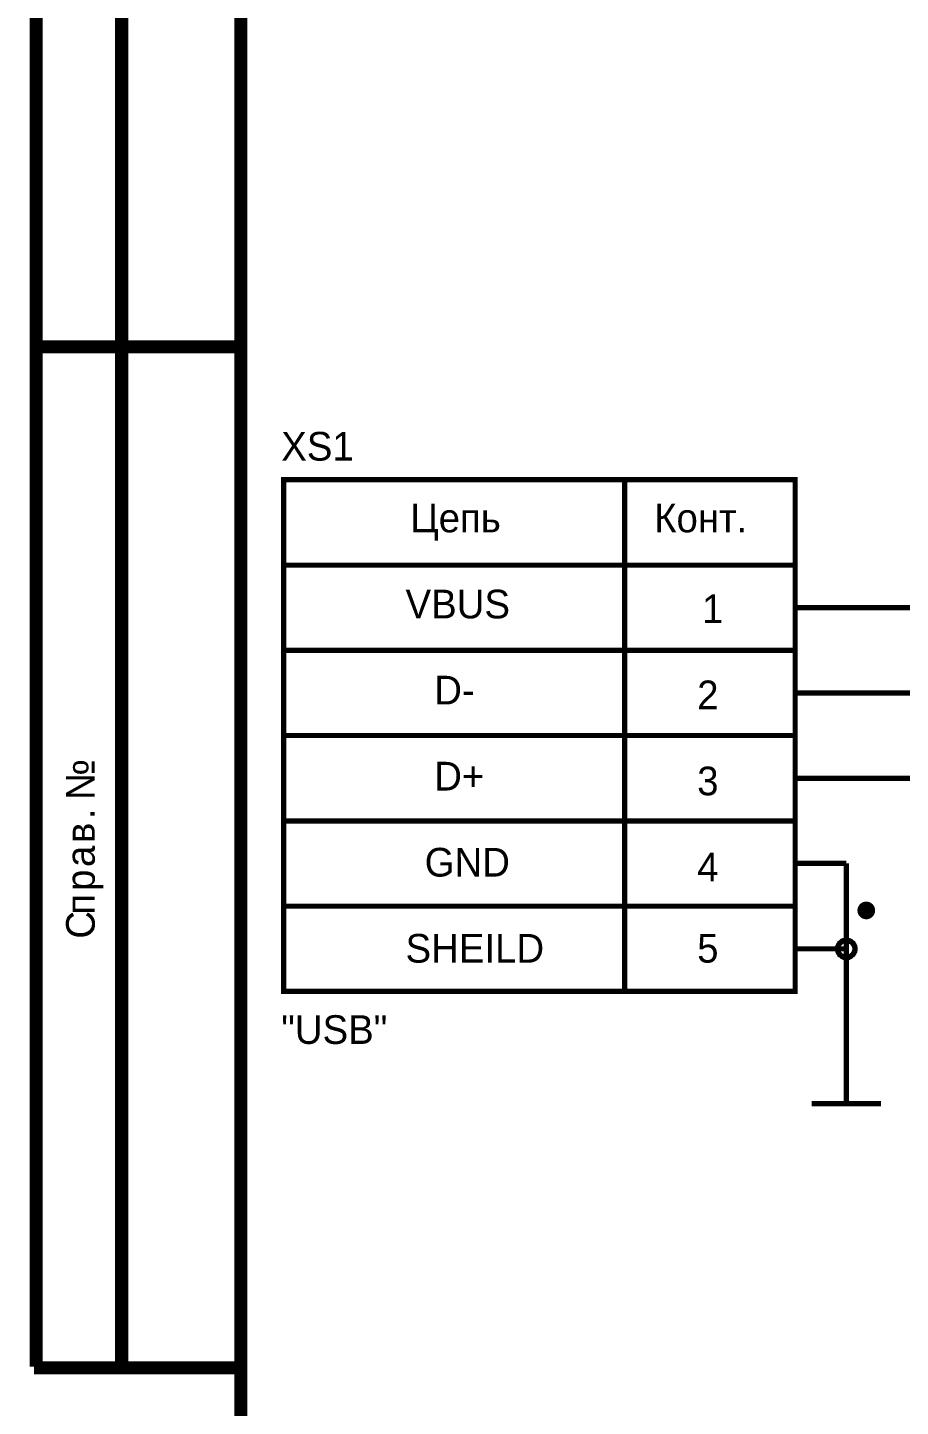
# Model space of a CAD drawing. Extents: x 7 to 406, y 3 to 288.
# Drawn here: x 6.8 to 57, y 167.5 to 246.7 of the extents above; entities that cross this region are included whole.
import ezdxf

# ---------------------------------------------------------------- set-up
doc = ezdxf.new("R2010")
doc.units = 0
doc.layers.add('SHEET', color=255, linetype='CONTINUOUS')

msp = doc.modelspace()

# ---------------------------------------------------------------- linework, layer by layer
at = {"layer": 'SHEET'}
for points, const_width in [([(7.343, 287.307), (7.343, 169.804)], 0.749), ([(12.249, 287.307), (12.249, 169.804)], 0.749), ([(19.095, 287.307), (19.095, 6.28)], 0.749), ([(7.223, 228.367), (18.975, 228.367)], 0.749), ([(53.853, 208.479), (64.627, 208.479), (64.627, 208.479), (96.932, 208.479), (96.932, 226.102), (105.75, 226.102), (105.75, 226.102)], 0.3), ([(53.853, 203.589), (53.853, 203.589), (101.822, 203.589), (101.822, 221.211), (105.75, 221.211)], 0.3), ([(41.123, 220.731), (41.123, 191.355)], 0.3), ([(50.919, 215.823), (21.548, 215.823)], 0.3), ([(50.919, 213.387), (53.853, 213.387)], 0.3), ([(53.853, 213.387), (53.853, 213.387), (62.671, 213.387), (62.671, 213.387)], 0.3), ([(50.919, 210.933), (21.548, 210.933)], 0.3), ([(50.919, 208.479), (53.853, 208.479)], 0.3), ([(50.919, 206.043), (21.548, 206.043)], 0.3), ([(50.919, 203.589), (53.853, 203.589)], 0.3), ([(50.919, 201.135), (21.548, 201.135)], 0.3), ([(50.919, 198.699), (53.853, 198.699)], 0.3), ([(53.853, 198.699), (53.853, 195.748), (53.853, 193.792), (53.853, 189.879)], 0.3), ([(50.919, 196.245), (21.548, 196.245)], 0.3), ([(53.356, 193.792), (53.356, 193.809), (53.356, 193.843), (53.356, 193.86), (53.373, 193.894), (53.373, 193.912), (53.373, 193.946), (53.39, 193.963), (53.39, 193.98), (53.407, 194.015), (53.424, 194.032), (53.424, 194.049), (53.441, 194.066), (53.459, 194.083), (53.476, 194.1), (53.493, 194.118), (53.493, 194.135), (53.527, 194.152), (53.544, 194.169), (53.561, 194.186), (53.579, 194.203), (53.596, 194.22), (53.613, 194.22), (53.63, 194.238), (53.664, 194.255), (53.682, 194.255), (53.699, 194.272), (53.733, 194.272), (53.75, 194.272), (53.785, 194.289), (53.802, 194.289), (53.836, 194.289), (53.853, 194.289)], 0.3), ([(53.356, 193.792), (53.356, 193.809), (53.356, 193.843), (53.356, 193.86), (53.373, 193.894), (53.373, 193.912), (53.373, 193.946), (53.39, 193.963), (53.39, 193.98), (53.407, 194.015), (53.424, 194.032), (53.424, 194.049), (53.441, 194.066), (53.459, 194.083), (53.476, 194.1), (53.493, 194.118), (53.493, 194.135), (53.527, 194.152), (53.544, 194.169), (53.561, 194.186), (53.579, 194.203), (53.596, 194.22), (53.613, 194.22), (53.63, 194.238), (53.664, 194.255), (53.682, 194.255), (53.699, 194.272), (53.733, 194.272), (53.75, 194.272), (53.785, 194.289), (53.802, 194.289), (53.836, 194.289), (53.853, 194.289)], 0.3), ([(53.356, 193.792), (53.356, 193.809), (53.356, 193.843), (53.356, 193.86), (53.373, 193.894), (53.373, 193.912), (53.373, 193.946), (53.39, 193.963), (53.39, 193.98), (53.407, 194.015), (53.424, 194.032), (53.424, 194.049), (53.441, 194.066), (53.459, 194.083), (53.476, 194.1), (53.493, 194.118), (53.493, 194.135), (53.527, 194.152), (53.544, 194.169), (53.561, 194.186), (53.579, 194.203), (53.596, 194.22), (53.613, 194.22), (53.63, 194.238), (53.664, 194.255), (53.682, 194.255), (53.699, 194.272), (53.733, 194.272), (53.75, 194.272), (53.785, 194.289), (53.802, 194.289), (53.836, 194.289), (53.853, 194.289)], 0.3), ([(53.356, 193.792), (53.356, 193.809), (53.356, 193.843), (53.356, 193.86), (53.373, 193.894), (53.373, 193.912), (53.373, 193.946), (53.39, 193.963), (53.39, 193.98), (53.407, 194.015), (53.424, 194.032), (53.424, 194.049), (53.441, 194.066), (53.459, 194.083), (53.476, 194.1), (53.493, 194.118), (53.493, 194.135), (53.527, 194.152), (53.544, 194.169), (53.561, 194.186), (53.579, 194.203), (53.596, 194.22), (53.613, 194.22), (53.63, 194.238), (53.664, 194.255), (53.682, 194.255), (53.699, 194.272), (53.733, 194.272), (53.75, 194.272), (53.785, 194.289), (53.802, 194.289), (53.836, 194.289), (53.853, 194.289)], 0.3), ([(53.356, 193.792), (53.356, 193.809), (53.356, 193.843), (53.356, 193.86), (53.373, 193.894), (53.373, 193.912), (53.373, 193.946), (53.39, 193.963), (53.39, 193.98), (53.407, 194.015), (53.424, 194.032), (53.424, 194.049), (53.441, 194.066), (53.459, 194.083), (53.476, 194.1), (53.493, 194.118), (53.493, 194.135), (53.527, 194.152), (53.544, 194.169), (53.561, 194.186), (53.579, 194.203), (53.596, 194.22), (53.613, 194.22), (53.63, 194.238), (53.664, 194.255), (53.682, 194.255), (53.699, 194.272), (53.733, 194.272), (53.75, 194.272), (53.785, 194.289), (53.802, 194.289), (53.836, 194.289), (53.853, 194.289)], 0.3), ([(53.356, 193.792), (53.356, 193.809), (53.356, 193.843), (53.356, 193.86), (53.373, 193.894), (53.373, 193.912), (53.373, 193.946), (53.39, 193.963), (53.39, 193.98), (53.407, 194.015), (53.424, 194.032), (53.424, 194.049), (53.441, 194.066), (53.459, 194.083), (53.476, 194.1), (53.493, 194.118), (53.493, 194.135), (53.527, 194.152), (53.544, 194.169), (53.561, 194.186), (53.579, 194.203), (53.596, 194.22), (53.613, 194.22), (53.63, 194.238), (53.664, 194.255), (53.682, 194.255), (53.699, 194.272), (53.733, 194.272), (53.75, 194.272), (53.785, 194.289), (53.802, 194.289), (53.836, 194.289), (53.853, 194.289)], 0.3), ([(53.356, 193.792), (53.356, 193.809), (53.356, 193.843), (53.356, 193.86), (53.373, 193.894), (53.373, 193.912), (53.373, 193.946), (53.39, 193.963), (53.39, 193.98), (53.407, 194.015), (53.424, 194.032), (53.424, 194.049), (53.441, 194.066), (53.459, 194.083), (53.476, 194.1), (53.493, 194.118), (53.493, 194.135), (53.527, 194.152), (53.544, 194.169), (53.561, 194.186), (53.579, 194.203), (53.596, 194.22), (53.613, 194.22), (53.63, 194.238), (53.664, 194.255), (53.682, 194.255), (53.699, 194.272), (53.733, 194.272), (53.75, 194.272), (53.785, 194.289), (53.802, 194.289), (53.836, 194.289), (53.853, 194.289)], 0.3), ([(53.356, 193.792), (53.356, 193.809), (53.356, 193.843), (53.356, 193.86), (53.373, 193.894), (53.373, 193.912), (53.373, 193.946), (53.39, 193.963), (53.39, 193.98), (53.407, 194.015), (53.424, 194.032), (53.424, 194.049), (53.441, 194.066), (53.459, 194.083), (53.476, 194.1), (53.493, 194.118), (53.493, 194.135), (53.527, 194.152), (53.544, 194.169), (53.561, 194.186), (53.579, 194.203), (53.596, 194.22), (53.613, 194.22), (53.63, 194.238), (53.664, 194.255), (53.682, 194.255), (53.699, 194.272), (53.733, 194.272), (53.75, 194.272), (53.785, 194.289), (53.802, 194.289), (53.836, 194.289), (53.853, 194.289)], 0.3), ([(53.356, 193.792), (53.356, 193.809), (53.356, 193.843), (53.356, 193.86), (53.373, 193.894), (53.373, 193.912), (53.373, 193.946), (53.39, 193.963), (53.39, 193.98), (53.407, 194.015), (53.424, 194.032), (53.424, 194.049), (53.441, 194.066), (53.459, 194.083), (53.476, 194.1), (53.493, 194.118), (53.493, 194.135), (53.527, 194.152), (53.544, 194.169), (53.561, 194.186), (53.579, 194.203), (53.596, 194.22), (53.613, 194.22), (53.63, 194.238), (53.664, 194.255), (53.682, 194.255), (53.699, 194.272), (53.733, 194.272), (53.75, 194.272), (53.785, 194.289), (53.802, 194.289), (53.836, 194.289), (53.853, 194.289)], 0.3), ([(53.356, 193.792), (53.356, 193.809), (53.356, 193.843), (53.356, 193.86), (53.373, 193.894), (53.373, 193.912), (53.373, 193.946), (53.39, 193.963), (53.39, 193.98), (53.407, 194.015), (53.424, 194.032), (53.424, 194.049), (53.441, 194.066), (53.459, 194.083), (53.476, 194.1), (53.493, 194.118), (53.493, 194.135), (53.527, 194.152), (53.544, 194.169), (53.561, 194.186), (53.579, 194.203), (53.596, 194.22), (53.613, 194.22), (53.63, 194.238), (53.664, 194.255), (53.682, 194.255), (53.699, 194.272), (53.733, 194.272), (53.75, 194.272), (53.785, 194.289), (53.802, 194.289), (53.836, 194.289), (53.853, 194.289)], 0.3), ([(53.853, 194.289), (53.853, 194.289)], 0.3), ([(53.853, 194.289), (53.87, 194.289), (53.905, 194.289), (53.922, 194.289), (53.956, 194.272), (53.973, 194.272), (54.008, 194.272), (54.025, 194.255), (54.042, 194.255), (54.076, 194.238), (54.093, 194.22), (54.11, 194.22), (54.128, 194.203), (54.145, 194.186), (54.162, 194.169), (54.179, 194.152), (54.213, 194.135), (54.213, 194.118), (54.231, 194.1), (54.248, 194.083), (54.265, 194.066), (54.282, 194.049), (54.282, 194.032), (54.299, 194.015), (54.316, 193.98), (54.316, 193.963), (54.333, 193.946), (54.333, 193.912), (54.333, 193.894), (54.351, 193.86), (54.351, 193.843), (54.351, 193.809), (54.351, 193.792)], 0.3), ([(53.853, 194.289), (53.853, 194.289)], 0.3), ([(53.853, 194.289), (53.87, 194.289), (53.905, 194.289), (53.922, 194.289), (53.956, 194.272), (53.973, 194.272), (54.008, 194.272), (54.025, 194.255), (54.042, 194.255), (54.076, 194.238), (54.093, 194.22), (54.11, 194.22), (54.128, 194.203), (54.145, 194.186), (54.162, 194.169), (54.179, 194.152), (54.213, 194.135), (54.213, 194.118), (54.231, 194.1), (54.248, 194.083), (54.265, 194.066), (54.282, 194.049), (54.282, 194.032), (54.299, 194.015), (54.316, 193.98), (54.316, 193.963), (54.333, 193.946), (54.333, 193.912), (54.333, 193.894), (54.351, 193.86), (54.351, 193.843), (54.351, 193.809), (54.351, 193.792)], 0.3), ([(53.853, 194.289), (53.853, 194.289)], 0.3), ([(53.853, 194.289), (53.87, 194.289), (53.905, 194.289), (53.922, 194.289), (53.956, 194.272), (53.973, 194.272), (54.008, 194.272), (54.025, 194.255), (54.042, 194.255), (54.076, 194.238), (54.093, 194.22), (54.11, 194.22), (54.128, 194.203), (54.145, 194.186), (54.162, 194.169), (54.179, 194.152), (54.213, 194.135), (54.213, 194.118), (54.231, 194.1), (54.248, 194.083), (54.265, 194.066), (54.282, 194.049), (54.282, 194.032), (54.299, 194.015), (54.316, 193.98), (54.316, 193.963), (54.333, 193.946), (54.333, 193.912), (54.333, 193.894), (54.351, 193.86), (54.351, 193.843), (54.351, 193.809), (54.351, 193.792)], 0.3), ([(53.853, 194.289), (53.853, 194.289)], 0.3), ([(53.853, 194.289), (53.87, 194.289), (53.905, 194.289), (53.922, 194.289), (53.956, 194.272), (53.973, 194.272), (54.008, 194.272), (54.025, 194.255), (54.042, 194.255), (54.076, 194.238), (54.093, 194.22), (54.11, 194.22), (54.128, 194.203), (54.145, 194.186), (54.162, 194.169), (54.179, 194.152), (54.213, 194.135), (54.213, 194.118), (54.231, 194.1), (54.248, 194.083), (54.265, 194.066), (54.282, 194.049), (54.282, 194.032), (54.299, 194.015), (54.316, 193.98), (54.316, 193.963), (54.333, 193.946), (54.333, 193.912), (54.333, 193.894), (54.351, 193.86), (54.351, 193.843), (54.351, 193.809), (54.351, 193.792)], 0.3), ([(53.853, 194.289), (53.853, 194.289)], 0.3), ([(53.853, 194.289), (53.87, 194.289), (53.905, 194.289), (53.922, 194.289), (53.956, 194.272), (53.973, 194.272), (54.008, 194.272), (54.025, 194.255), (54.042, 194.255), (54.076, 194.238), (54.093, 194.22), (54.11, 194.22), (54.128, 194.203), (54.145, 194.186), (54.162, 194.169), (54.179, 194.152), (54.213, 194.135), (54.213, 194.118), (54.231, 194.1), (54.248, 194.083), (54.265, 194.066), (54.282, 194.049), (54.282, 194.032), (54.299, 194.015), (54.316, 193.98), (54.316, 193.963), (54.333, 193.946), (54.333, 193.912), (54.333, 193.894), (54.351, 193.86), (54.351, 193.843), (54.351, 193.809), (54.351, 193.792)], 0.3), ([(53.853, 194.289), (53.853, 194.289)], 0.3), ([(53.853, 194.289), (53.87, 194.289), (53.905, 194.289), (53.922, 194.289), (53.956, 194.272), (53.973, 194.272), (54.008, 194.272), (54.025, 194.255), (54.042, 194.255), (54.076, 194.238), (54.093, 194.22), (54.11, 194.22), (54.128, 194.203), (54.145, 194.186), (54.162, 194.169), (54.179, 194.152), (54.213, 194.135), (54.213, 194.118), (54.231, 194.1), (54.248, 194.083), (54.265, 194.066), (54.282, 194.049), (54.282, 194.032), (54.299, 194.015), (54.316, 193.98), (54.316, 193.963), (54.333, 193.946), (54.333, 193.912), (54.333, 193.894), (54.351, 193.86), (54.351, 193.843), (54.351, 193.809), (54.351, 193.792)], 0.3), ([(53.853, 194.289), (53.853, 194.289)], 0.3), ([(53.853, 194.289), (53.87, 194.289), (53.905, 194.289), (53.922, 194.289), (53.956, 194.272), (53.973, 194.272), (54.008, 194.272), (54.025, 194.255), (54.042, 194.255), (54.076, 194.238), (54.093, 194.22), (54.11, 194.22), (54.128, 194.203), (54.145, 194.186), (54.162, 194.169), (54.179, 194.152), (54.213, 194.135), (54.213, 194.118), (54.231, 194.1), (54.248, 194.083), (54.265, 194.066), (54.282, 194.049), (54.282, 194.032), (54.299, 194.015), (54.316, 193.98), (54.316, 193.963), (54.333, 193.946), (54.333, 193.912), (54.333, 193.894), (54.351, 193.86), (54.351, 193.843), (54.351, 193.809), (54.351, 193.792)], 0.3), ([(53.853, 194.289), (53.853, 194.289)], 0.3), ([(53.853, 194.289), (53.87, 194.289), (53.905, 194.289), (53.922, 194.289), (53.956, 194.272), (53.973, 194.272), (54.008, 194.272), (54.025, 194.255), (54.042, 194.255), (54.076, 194.238), (54.093, 194.22), (54.11, 194.22), (54.128, 194.203), (54.145, 194.186), (54.162, 194.169), (54.179, 194.152), (54.213, 194.135), (54.213, 194.118), (54.231, 194.1), (54.248, 194.083), (54.265, 194.066), (54.282, 194.049), (54.282, 194.032), (54.299, 194.015), (54.316, 193.98), (54.316, 193.963), (54.333, 193.946), (54.333, 193.912), (54.333, 193.894), (54.351, 193.86), (54.351, 193.843), (54.351, 193.809), (54.351, 193.792)], 0.3), ([(53.853, 194.289), (53.853, 194.289)], 0.3), ([(53.853, 194.289), (53.87, 194.289), (53.905, 194.289), (53.922, 194.289), (53.956, 194.272), (53.973, 194.272), (54.008, 194.272), (54.025, 194.255), (54.042, 194.255), (54.076, 194.238), (54.093, 194.22), (54.11, 194.22), (54.128, 194.203), (54.145, 194.186), (54.162, 194.169), (54.179, 194.152), (54.213, 194.135), (54.213, 194.118), (54.231, 194.1), (54.248, 194.083), (54.265, 194.066), (54.282, 194.049), (54.282, 194.032), (54.299, 194.015), (54.316, 193.98), (54.316, 193.963), (54.333, 193.946), (54.333, 193.912), (54.333, 193.894), (54.351, 193.86), (54.351, 193.843), (54.351, 193.809), (54.351, 193.792)], 0.3), ([(53.853, 194.289), (53.853, 194.289)], 0.3), ([(53.853, 194.289), (53.87, 194.289), (53.905, 194.289), (53.922, 194.289), (53.956, 194.272), (53.973, 194.272), (54.008, 194.272), (54.025, 194.255), (54.042, 194.255), (54.076, 194.238), (54.093, 194.22), (54.11, 194.22), (54.128, 194.203), (54.145, 194.186), (54.162, 194.169), (54.179, 194.152), (54.213, 194.135), (54.213, 194.118), (54.231, 194.1), (54.248, 194.083), (54.265, 194.066), (54.282, 194.049), (54.282, 194.032), (54.299, 194.015), (54.316, 193.98), (54.316, 193.963), (54.333, 193.946), (54.333, 193.912), (54.333, 193.894), (54.351, 193.86), (54.351, 193.843), (54.351, 193.809), (54.351, 193.792)], 0.3), ([(50.919, 193.792), (53.853, 193.792)], 0.3), ([(53.853, 193.294), (53.836, 193.294), (53.802, 193.294), (53.785, 193.294), (53.75, 193.311), (53.733, 193.311), (53.699, 193.311), (53.682, 193.328), (53.664, 193.328), (53.63, 193.345), (53.613, 193.363), (53.596, 193.363), (53.579, 193.38), (53.561, 193.397), (53.544, 193.414), (53.527, 193.431), (53.493, 193.448), (53.493, 193.466), (53.476, 193.483), (53.459, 193.5), (53.441, 193.517), (53.424, 193.534), (53.424, 193.551), (53.407, 193.568), (53.39, 193.603), (53.39, 193.62), (53.373, 193.637), (53.373, 193.671), (53.373, 193.689), (53.356, 193.723), (53.356, 193.74), (53.356, 193.774), (53.356, 193.792)], 0.3), ([(53.356, 193.792), (53.356, 193.792)], 0.3), ([(53.853, 193.294), (53.836, 193.294), (53.802, 193.294), (53.785, 193.294), (53.75, 193.311), (53.733, 193.311), (53.699, 193.311), (53.682, 193.328), (53.664, 193.328), (53.63, 193.345), (53.613, 193.363), (53.596, 193.363), (53.579, 193.38), (53.561, 193.397), (53.544, 193.414), (53.527, 193.431), (53.493, 193.448), (53.493, 193.466), (53.476, 193.483), (53.459, 193.5), (53.441, 193.517), (53.424, 193.534), (53.424, 193.551), (53.407, 193.568), (53.39, 193.603), (53.39, 193.62), (53.373, 193.637), (53.373, 193.671), (53.373, 193.689), (53.356, 193.723), (53.356, 193.74), (53.356, 193.774), (53.356, 193.792)], 0.3), ([(53.356, 193.792), (53.356, 193.792)], 0.3), ([(53.853, 193.294), (53.836, 193.294), (53.802, 193.294), (53.785, 193.294), (53.75, 193.311), (53.733, 193.311), (53.699, 193.311), (53.682, 193.328), (53.664, 193.328), (53.63, 193.345), (53.613, 193.363), (53.596, 193.363), (53.579, 193.38), (53.561, 193.397), (53.544, 193.414), (53.527, 193.431), (53.493, 193.448), (53.493, 193.466), (53.476, 193.483), (53.459, 193.5), (53.441, 193.517), (53.424, 193.534), (53.424, 193.551), (53.407, 193.568), (53.39, 193.603), (53.39, 193.62), (53.373, 193.637), (53.373, 193.671), (53.373, 193.689), (53.356, 193.723), (53.356, 193.74), (53.356, 193.774), (53.356, 193.792)], 0.3), ([(53.356, 193.792), (53.356, 193.792)], 0.3), ([(53.853, 193.294), (53.836, 193.294), (53.802, 193.294), (53.785, 193.294), (53.75, 193.311), (53.733, 193.311), (53.699, 193.311), (53.682, 193.328), (53.664, 193.328), (53.63, 193.345), (53.613, 193.363), (53.596, 193.363), (53.579, 193.38), (53.561, 193.397), (53.544, 193.414), (53.527, 193.431), (53.493, 193.448), (53.493, 193.466), (53.476, 193.483), (53.459, 193.5), (53.441, 193.517), (53.424, 193.534), (53.424, 193.551), (53.407, 193.568), (53.39, 193.603), (53.39, 193.62), (53.373, 193.637), (53.373, 193.671), (53.373, 193.689), (53.356, 193.723), (53.356, 193.74), (53.356, 193.774), (53.356, 193.792)], 0.3), ([(53.356, 193.792), (53.356, 193.792)], 0.3), ([(53.853, 193.294), (53.836, 193.294), (53.802, 193.294), (53.785, 193.294), (53.75, 193.311), (53.733, 193.311), (53.699, 193.311), (53.682, 193.328), (53.664, 193.328), (53.63, 193.345), (53.613, 193.363), (53.596, 193.363), (53.579, 193.38), (53.561, 193.397), (53.544, 193.414), (53.527, 193.431), (53.493, 193.448), (53.493, 193.466), (53.476, 193.483), (53.459, 193.5), (53.441, 193.517), (53.424, 193.534), (53.424, 193.551), (53.407, 193.568), (53.39, 193.603), (53.39, 193.62), (53.373, 193.637), (53.373, 193.671), (53.373, 193.689), (53.356, 193.723), (53.356, 193.74), (53.356, 193.774), (53.356, 193.792)], 0.3), ([(53.356, 193.792), (53.356, 193.792)], 0.3), ([(53.853, 193.294), (53.836, 193.294), (53.802, 193.294), (53.785, 193.294), (53.75, 193.311), (53.733, 193.311), (53.699, 193.311), (53.682, 193.328), (53.664, 193.328), (53.63, 193.345), (53.613, 193.363), (53.596, 193.363), (53.579, 193.38), (53.561, 193.397), (53.544, 193.414), (53.527, 193.431), (53.493, 193.448), (53.493, 193.466), (53.476, 193.483), (53.459, 193.5), (53.441, 193.517), (53.424, 193.534), (53.424, 193.551), (53.407, 193.568), (53.39, 193.603), (53.39, 193.62), (53.373, 193.637), (53.373, 193.671), (53.373, 193.689), (53.356, 193.723), (53.356, 193.74), (53.356, 193.774), (53.356, 193.792)], 0.3), ([(53.356, 193.792), (53.356, 193.792)], 0.3), ([(53.853, 193.294), (53.836, 193.294), (53.802, 193.294), (53.785, 193.294), (53.75, 193.311), (53.733, 193.311), (53.699, 193.311), (53.682, 193.328), (53.664, 193.328), (53.63, 193.345), (53.613, 193.363), (53.596, 193.363), (53.579, 193.38), (53.561, 193.397), (53.544, 193.414), (53.527, 193.431), (53.493, 193.448), (53.493, 193.466), (53.476, 193.483), (53.459, 193.5), (53.441, 193.517), (53.424, 193.534), (53.424, 193.551), (53.407, 193.568), (53.39, 193.603), (53.39, 193.62), (53.373, 193.637), (53.373, 193.671), (53.373, 193.689), (53.356, 193.723), (53.356, 193.74), (53.356, 193.774), (53.356, 193.792)], 0.3), ([(53.356, 193.792), (53.356, 193.792)], 0.3), ([(53.853, 193.294), (53.836, 193.294), (53.802, 193.294), (53.785, 193.294), (53.75, 193.311), (53.733, 193.311), (53.699, 193.311), (53.682, 193.328), (53.664, 193.328), (53.63, 193.345), (53.613, 193.363), (53.596, 193.363), (53.579, 193.38), (53.561, 193.397), (53.544, 193.414), (53.527, 193.431), (53.493, 193.448), (53.493, 193.466), (53.476, 193.483), (53.459, 193.5), (53.441, 193.517), (53.424, 193.534), (53.424, 193.551), (53.407, 193.568), (53.39, 193.603), (53.39, 193.62), (53.373, 193.637), (53.373, 193.671), (53.373, 193.689), (53.356, 193.723), (53.356, 193.74), (53.356, 193.774), (53.356, 193.792)], 0.3), ([(53.356, 193.792), (53.356, 193.792)], 0.3), ([(53.853, 193.294), (53.836, 193.294), (53.802, 193.294), (53.785, 193.294), (53.75, 193.311), (53.733, 193.311), (53.699, 193.311), (53.682, 193.328), (53.664, 193.328), (53.63, 193.345), (53.613, 193.363), (53.596, 193.363), (53.579, 193.38), (53.561, 193.397), (53.544, 193.414), (53.527, 193.431), (53.493, 193.448), (53.493, 193.466), (53.476, 193.483), (53.459, 193.5), (53.441, 193.517), (53.424, 193.534), (53.424, 193.551), (53.407, 193.568), (53.39, 193.603), (53.39, 193.62), (53.373, 193.637), (53.373, 193.671), (53.373, 193.689), (53.356, 193.723), (53.356, 193.74), (53.356, 193.774), (53.356, 193.792)], 0.3), ([(53.356, 193.792), (53.356, 193.792)], 0.3), ([(53.853, 193.294), (53.836, 193.294), (53.802, 193.294), (53.785, 193.294), (53.75, 193.311), (53.733, 193.311), (53.699, 193.311), (53.682, 193.328), (53.664, 193.328), (53.63, 193.345), (53.613, 193.363), (53.596, 193.363), (53.579, 193.38), (53.561, 193.397), (53.544, 193.414), (53.527, 193.431), (53.493, 193.448), (53.493, 193.466), (53.476, 193.483), (53.459, 193.5), (53.441, 193.517), (53.424, 193.534), (53.424, 193.551), (53.407, 193.568), (53.39, 193.603), (53.39, 193.62), (53.373, 193.637), (53.373, 193.671), (53.373, 193.689), (53.356, 193.723), (53.356, 193.74), (53.356, 193.774), (53.356, 193.792)], 0.3), ([(53.356, 193.792), (53.356, 193.792)], 0.3), ([(54.351, 193.792), (54.351, 193.774), (54.351, 193.74), (54.351, 193.723), (54.333, 193.689), (54.333, 193.671), (54.333, 193.637), (54.316, 193.62), (54.316, 193.603), (54.299, 193.568), (54.282, 193.551), (54.282, 193.534), (54.265, 193.517), (54.248, 193.5), (54.231, 193.483), (54.213, 193.466), (54.213, 193.448), (54.179, 193.431), (54.162, 193.414), (54.145, 193.397), (54.128, 193.38), (54.11, 193.363), (54.093, 193.363), (54.076, 193.345), (54.042, 193.328), (54.025, 193.328), (54.008, 193.311), (53.973, 193.311), (53.956, 193.311), (53.922, 193.294), (53.905, 193.294), (53.87, 193.294), (53.853, 193.294)], 0.3), ([(54.351, 193.792), (54.351, 193.774), (54.351, 193.74), (54.351, 193.723), (54.333, 193.689), (54.333, 193.671), (54.333, 193.637), (54.316, 193.62), (54.316, 193.603), (54.299, 193.568), (54.282, 193.551), (54.282, 193.534), (54.265, 193.517), (54.248, 193.5), (54.231, 193.483), (54.213, 193.466), (54.213, 193.448), (54.179, 193.431), (54.162, 193.414), (54.145, 193.397), (54.128, 193.38), (54.11, 193.363), (54.093, 193.363), (54.076, 193.345), (54.042, 193.328), (54.025, 193.328), (54.008, 193.311), (53.973, 193.311), (53.956, 193.311), (53.922, 193.294), (53.905, 193.294), (53.87, 193.294), (53.853, 193.294)], 0.3), ([(54.351, 193.792), (54.351, 193.774), (54.351, 193.74), (54.351, 193.723), (54.333, 193.689), (54.333, 193.671), (54.333, 193.637), (54.316, 193.62), (54.316, 193.603), (54.299, 193.568), (54.282, 193.551), (54.282, 193.534), (54.265, 193.517), (54.248, 193.5), (54.231, 193.483), (54.213, 193.466), (54.213, 193.448), (54.179, 193.431), (54.162, 193.414), (54.145, 193.397), (54.128, 193.38), (54.11, 193.363), (54.093, 193.363), (54.076, 193.345), (54.042, 193.328), (54.025, 193.328), (54.008, 193.311), (53.973, 193.311), (53.956, 193.311), (53.922, 193.294), (53.905, 193.294), (53.87, 193.294), (53.853, 193.294)], 0.3), ([(54.351, 193.792), (54.351, 193.774), (54.351, 193.74), (54.351, 193.723), (54.333, 193.689), (54.333, 193.671), (54.333, 193.637), (54.316, 193.62), (54.316, 193.603), (54.299, 193.568), (54.282, 193.551), (54.282, 193.534), (54.265, 193.517), (54.248, 193.5), (54.231, 193.483), (54.213, 193.466), (54.213, 193.448), (54.179, 193.431), (54.162, 193.414), (54.145, 193.397), (54.128, 193.38), (54.11, 193.363), (54.093, 193.363), (54.076, 193.345), (54.042, 193.328), (54.025, 193.328), (54.008, 193.311), (53.973, 193.311), (53.956, 193.311), (53.922, 193.294), (53.905, 193.294), (53.87, 193.294), (53.853, 193.294)], 0.3), ([(54.351, 193.792), (54.351, 193.774), (54.351, 193.74), (54.351, 193.723), (54.333, 193.689), (54.333, 193.671), (54.333, 193.637), (54.316, 193.62), (54.316, 193.603), (54.299, 193.568), (54.282, 193.551), (54.282, 193.534), (54.265, 193.517), (54.248, 193.5), (54.231, 193.483), (54.213, 193.466), (54.213, 193.448), (54.179, 193.431), (54.162, 193.414), (54.145, 193.397), (54.128, 193.38), (54.11, 193.363), (54.093, 193.363), (54.076, 193.345), (54.042, 193.328), (54.025, 193.328), (54.008, 193.311), (53.973, 193.311), (53.956, 193.311), (53.922, 193.294), (53.905, 193.294), (53.87, 193.294), (53.853, 193.294)], 0.3), ([(54.351, 193.792), (54.351, 193.774), (54.351, 193.74), (54.351, 193.723), (54.333, 193.689), (54.333, 193.671), (54.333, 193.637), (54.316, 193.62), (54.316, 193.603), (54.299, 193.568), (54.282, 193.551), (54.282, 193.534), (54.265, 193.517), (54.248, 193.5), (54.231, 193.483), (54.213, 193.466), (54.213, 193.448), (54.179, 193.431), (54.162, 193.414), (54.145, 193.397), (54.128, 193.38), (54.11, 193.363), (54.093, 193.363), (54.076, 193.345), (54.042, 193.328), (54.025, 193.328), (54.008, 193.311), (53.973, 193.311), (53.956, 193.311), (53.922, 193.294), (53.905, 193.294), (53.87, 193.294), (53.853, 193.294)], 0.3), ([(54.351, 193.792), (54.351, 193.774), (54.351, 193.74), (54.351, 193.723), (54.333, 193.689), (54.333, 193.671), (54.333, 193.637), (54.316, 193.62), (54.316, 193.603), (54.299, 193.568), (54.282, 193.551), (54.282, 193.534), (54.265, 193.517), (54.248, 193.5), (54.231, 193.483), (54.213, 193.466), (54.213, 193.448), (54.179, 193.431), (54.162, 193.414), (54.145, 193.397), (54.128, 193.38), (54.11, 193.363), (54.093, 193.363), (54.076, 193.345), (54.042, 193.328), (54.025, 193.328), (54.008, 193.311), (53.973, 193.311), (53.956, 193.311), (53.922, 193.294), (53.905, 193.294), (53.87, 193.294), (53.853, 193.294)], 0.3), ([(54.351, 193.792), (54.351, 193.774), (54.351, 193.74), (54.351, 193.723), (54.333, 193.689), (54.333, 193.671), (54.333, 193.637), (54.316, 193.62), (54.316, 193.603), (54.299, 193.568), (54.282, 193.551), (54.282, 193.534), (54.265, 193.517), (54.248, 193.5), (54.231, 193.483), (54.213, 193.466), (54.213, 193.448), (54.179, 193.431), (54.162, 193.414), (54.145, 193.397), (54.128, 193.38), (54.11, 193.363), (54.093, 193.363), (54.076, 193.345), (54.042, 193.328), (54.025, 193.328), (54.008, 193.311), (53.973, 193.311), (53.956, 193.311), (53.922, 193.294), (53.905, 193.294), (53.87, 193.294), (53.853, 193.294)], 0.3), ([(54.351, 193.792), (54.351, 193.774), (54.351, 193.74), (54.351, 193.723), (54.333, 193.689), (54.333, 193.671), (54.333, 193.637), (54.316, 193.62), (54.316, 193.603), (54.299, 193.568), (54.282, 193.551), (54.282, 193.534), (54.265, 193.517), (54.248, 193.5), (54.231, 193.483), (54.213, 193.466), (54.213, 193.448), (54.179, 193.431), (54.162, 193.414), (54.145, 193.397), (54.128, 193.38), (54.11, 193.363), (54.093, 193.363), (54.076, 193.345), (54.042, 193.328), (54.025, 193.328), (54.008, 193.311), (53.973, 193.311), (53.956, 193.311), (53.922, 193.294), (53.905, 193.294), (53.87, 193.294), (53.853, 193.294)], 0.3), ([(54.351, 193.792), (54.351, 193.774), (54.351, 193.74), (54.351, 193.723), (54.333, 193.689), (54.333, 193.671), (54.333, 193.637), (54.316, 193.62), (54.316, 193.603), (54.299, 193.568), (54.282, 193.551), (54.282, 193.534), (54.265, 193.517), (54.248, 193.5), (54.231, 193.483), (54.213, 193.466), (54.213, 193.448), (54.179, 193.431), (54.162, 193.414), (54.145, 193.397), (54.128, 193.38), (54.11, 193.363), (54.093, 193.363), (54.076, 193.345), (54.042, 193.328), (54.025, 193.328), (54.008, 193.311), (53.973, 193.311), (53.956, 193.311), (53.922, 193.294), (53.905, 193.294), (53.87, 193.294), (53.853, 193.294)], 0.3), ([(54.351, 193.792), (54.351, 193.792), (54.351, 193.792), (54.351, 193.792), (54.351, 193.792), (54.351, 193.792), (54.351, 193.792), (54.351, 193.792), (54.351, 193.792), (54.351, 193.792), (54.351, 193.792), (54.351, 193.792), (54.351, 193.792), (54.351, 193.792), (54.351, 193.792), (54.351, 193.792), (54.351, 193.792), (54.351, 193.792), (54.351, 193.792), (54.351, 193.792), (54.351, 193.792), (54.351, 193.792), (54.351, 193.792), (54.351, 193.792), (54.351, 193.792), (54.351, 193.792), (54.351, 193.792), (54.351, 193.792), (54.351, 193.792), (54.351, 193.792), (54.351, 193.792), (54.351, 193.792), (54.351, 193.792)], 0.3), ([(54.351, 193.792), (54.351, 193.792)], 0.3), ([(54.351, 193.792), (54.351, 193.792), (54.351, 193.792), (54.351, 193.792), (54.351, 193.792), (54.351, 193.792), (54.351, 193.792), (54.351, 193.792), (54.351, 193.792), (54.351, 193.792), (54.351, 193.792), (54.351, 193.792), (54.351, 193.792), (54.351, 193.792), (54.351, 193.792), (54.351, 193.792), (54.351, 193.792), (54.351, 193.792), (54.351, 193.792), (54.351, 193.792), (54.351, 193.792), (54.351, 193.792), (54.351, 193.792), (54.351, 193.792), (54.351, 193.792), (54.351, 193.792), (54.351, 193.792), (54.351, 193.792), (54.351, 193.792), (54.351, 193.792), (54.351, 193.792), (54.351, 193.792), (54.351, 193.792)], 0.3), ([(54.351, 193.792), (54.351, 193.792)], 0.3), ([(54.351, 193.792), (54.351, 193.792), (54.351, 193.792), (54.351, 193.792), (54.351, 193.792), (54.351, 193.792), (54.351, 193.792), (54.351, 193.792), (54.351, 193.792), (54.351, 193.792), (54.351, 193.792), (54.351, 193.792), (54.351, 193.792), (54.351, 193.792), (54.351, 193.792), (54.351, 193.792), (54.351, 193.792), (54.351, 193.792), (54.351, 193.792), (54.351, 193.792), (54.351, 193.792), (54.351, 193.792), (54.351, 193.792), (54.351, 193.792), (54.351, 193.792), (54.351, 193.792), (54.351, 193.792), (54.351, 193.792), (54.351, 193.792), (54.351, 193.792), (54.351, 193.792), (54.351, 193.792), (54.351, 193.792)], 0.3), ([(54.351, 193.792), (54.351, 193.792)], 0.3), ([(54.351, 193.792), (54.351, 193.792), (54.351, 193.792), (54.351, 193.792), (54.351, 193.792), (54.351, 193.792), (54.351, 193.792), (54.351, 193.792), (54.351, 193.792), (54.351, 193.792), (54.351, 193.792), (54.351, 193.792), (54.351, 193.792), (54.351, 193.792), (54.351, 193.792), (54.351, 193.792), (54.351, 193.792), (54.351, 193.792), (54.351, 193.792), (54.351, 193.792), (54.351, 193.792), (54.351, 193.792), (54.351, 193.792), (54.351, 193.792), (54.351, 193.792), (54.351, 193.792), (54.351, 193.792), (54.351, 193.792), (54.351, 193.792), (54.351, 193.792), (54.351, 193.792), (54.351, 193.792), (54.351, 193.792)], 0.3), ([(54.351, 193.792), (54.351, 193.792)], 0.3), ([(54.351, 193.792), (54.351, 193.792), (54.351, 193.792), (54.351, 193.792), (54.351, 193.792), (54.351, 193.792), (54.351, 193.792), (54.351, 193.792), (54.351, 193.792), (54.351, 193.792), (54.351, 193.792), (54.351, 193.792), (54.351, 193.792), (54.351, 193.792), (54.351, 193.792), (54.351, 193.792), (54.351, 193.792), (54.351, 193.792), (54.351, 193.792), (54.351, 193.792), (54.351, 193.792), (54.351, 193.792), (54.351, 193.792), (54.351, 193.792), (54.351, 193.792), (54.351, 193.792), (54.351, 193.792), (54.351, 193.792), (54.351, 193.792), (54.351, 193.792), (54.351, 193.792), (54.351, 193.792), (54.351, 193.792)], 0.3), ([(54.351, 193.792), (54.351, 193.792)], 0.3), ([(54.351, 193.792), (54.351, 193.792), (54.351, 193.792), (54.351, 193.792), (54.351, 193.792), (54.351, 193.792), (54.351, 193.792), (54.351, 193.792), (54.351, 193.792), (54.351, 193.792), (54.351, 193.792), (54.351, 193.792), (54.351, 193.792), (54.351, 193.792), (54.351, 193.792), (54.351, 193.792), (54.351, 193.792), (54.351, 193.792), (54.351, 193.792), (54.351, 193.792), (54.351, 193.792), (54.351, 193.792), (54.351, 193.792), (54.351, 193.792), (54.351, 193.792), (54.351, 193.792), (54.351, 193.792), (54.351, 193.792), (54.351, 193.792), (54.351, 193.792), (54.351, 193.792), (54.351, 193.792), (54.351, 193.792)], 0.3), ([(54.351, 193.792), (54.351, 193.792)], 0.3), ([(54.351, 193.792), (54.351, 193.792), (54.351, 193.792), (54.351, 193.792), (54.351, 193.792), (54.351, 193.792), (54.351, 193.792), (54.351, 193.792), (54.351, 193.792), (54.351, 193.792), (54.351, 193.792), (54.351, 193.792), (54.351, 193.792), (54.351, 193.792), (54.351, 193.792), (54.351, 193.792), (54.351, 193.792), (54.351, 193.792), (54.351, 193.792), (54.351, 193.792), (54.351, 193.792), (54.351, 193.792), (54.351, 193.792), (54.351, 193.792), (54.351, 193.792), (54.351, 193.792), (54.351, 193.792), (54.351, 193.792), (54.351, 193.792), (54.351, 193.792), (54.351, 193.792), (54.351, 193.792), (54.351, 193.792)], 0.3), ([(54.351, 193.792), (54.351, 193.792)], 0.3), ([(54.351, 193.792), (54.351, 193.792), (54.351, 193.792), (54.351, 193.792), (54.351, 193.792), (54.351, 193.792), (54.351, 193.792), (54.351, 193.792), (54.351, 193.792), (54.351, 193.792), (54.351, 193.792), (54.351, 193.792), (54.351, 193.792), (54.351, 193.792), (54.351, 193.792), (54.351, 193.792), (54.351, 193.792), (54.351, 193.792), (54.351, 193.792), (54.351, 193.792), (54.351, 193.792), (54.351, 193.792), (54.351, 193.792), (54.351, 193.792), (54.351, 193.792), (54.351, 193.792), (54.351, 193.792), (54.351, 193.792), (54.351, 193.792), (54.351, 193.792), (54.351, 193.792), (54.351, 193.792), (54.351, 193.792)], 0.3), ([(54.351, 193.792), (54.351, 193.792)], 0.3), ([(54.351, 193.792), (54.351, 193.792), (54.351, 193.792), (54.351, 193.792), (54.351, 193.792), (54.351, 193.792), (54.351, 193.792), (54.351, 193.792), (54.351, 193.792), (54.351, 193.792), (54.351, 193.792), (54.351, 193.792), (54.351, 193.792), (54.351, 193.792), (54.351, 193.792), (54.351, 193.792), (54.351, 193.792), (54.351, 193.792), (54.351, 193.792), (54.351, 193.792), (54.351, 193.792), (54.351, 193.792), (54.351, 193.792), (54.351, 193.792), (54.351, 193.792), (54.351, 193.792), (54.351, 193.792), (54.351, 193.792), (54.351, 193.792), (54.351, 193.792), (54.351, 193.792), (54.351, 193.792), (54.351, 193.792)], 0.3), ([(54.351, 193.792), (54.351, 193.792)], 0.3), ([(54.351, 193.792), (54.351, 193.792), (54.351, 193.792), (54.351, 193.792), (54.351, 193.792), (54.351, 193.792), (54.351, 193.792), (54.351, 193.792), (54.351, 193.792), (54.351, 193.792), (54.351, 193.792), (54.351, 193.792), (54.351, 193.792), (54.351, 193.792), (54.351, 193.792), (54.351, 193.792), (54.351, 193.792), (54.351, 193.792), (54.351, 193.792), (54.351, 193.792), (54.351, 193.792), (54.351, 193.792), (54.351, 193.792), (54.351, 193.792), (54.351, 193.792), (54.351, 193.792), (54.351, 193.792), (54.351, 193.792), (54.351, 193.792), (54.351, 193.792), (54.351, 193.792), (54.351, 193.792), (54.351, 193.792)], 0.3), ([(54.351, 193.792), (54.351, 193.792)], 0.3), ([(53.853, 189.879), (53.853, 184.903)], 0.3), ([(51.863, 184.903), (55.843, 184.903)], 0.3), ([(7.223, 169.735), (18.975, 169.735)], 0.749)]:
    msp.add_lwpolyline(points, dxfattribs=dict(at, const_width=const_width))
at = {"layer": 'SHEET', "const_width": 0.3}
msp.add_lwpolyline([(21.548, 220.731), (50.919, 220.731), (50.919, 191.355), (21.548, 191.355), (21.548, 220.731)], close=True, dxfattribs=at)
at = {"layer": 'SHEET', "const_width": 0.508}
msp.add_lwpolyline([(54.746, 196, 1), (55.254, 196, 1)], format="xyb", close=True, dxfattribs=at)

# ---------------------------------------------------------------- texts
at = {"layer": 'SHEET'}
for s, height, p in [('XS1', 1.6472, (21.411, 221.829)), ('Цепь', 1.6472, (28.822, 217.711)), ('Конт.', 1.6472, (42.822, 217.711)), ('VBUS', 1.6472, (28.548, 212.769)), ('1', 1.647, (45.567, 212.495)), ('D-', 1.6472, (30.195, 207.827)), ('2', 1.647, (45.292, 207.553)), ('D+', 1.6472, (30.195, 202.886)), ('3', 1.647, (45.292, 202.611)), ('GND', 1.6472, (29.646, 197.944)), ('4', 1.647, (45.292, 197.669)), ('SHEILD', 1.6472, (28.548, 193.002)), ('5', 1.647, (45.292, 193.002)), ('"USB"', 1.6472, (21.411, 188.335))]:
    msp.add_text(s, height=height, dxfattribs=at).set_placement(p)
for s, p in [('№', (10.705, 202.337)), ('.', (10.705, 201.238)), ('в', (10.705, 199.866)), ('а', (10.705, 198.493)), ('р', (10.705, 197.12)), ('п', (10.705, 195.748)), ('С', (10.705, 194.375))]:
    msp.add_text(s, height=1.647, rotation=90, dxfattribs=at).set_placement(p)

doc.saveas('drawing.dxf')
